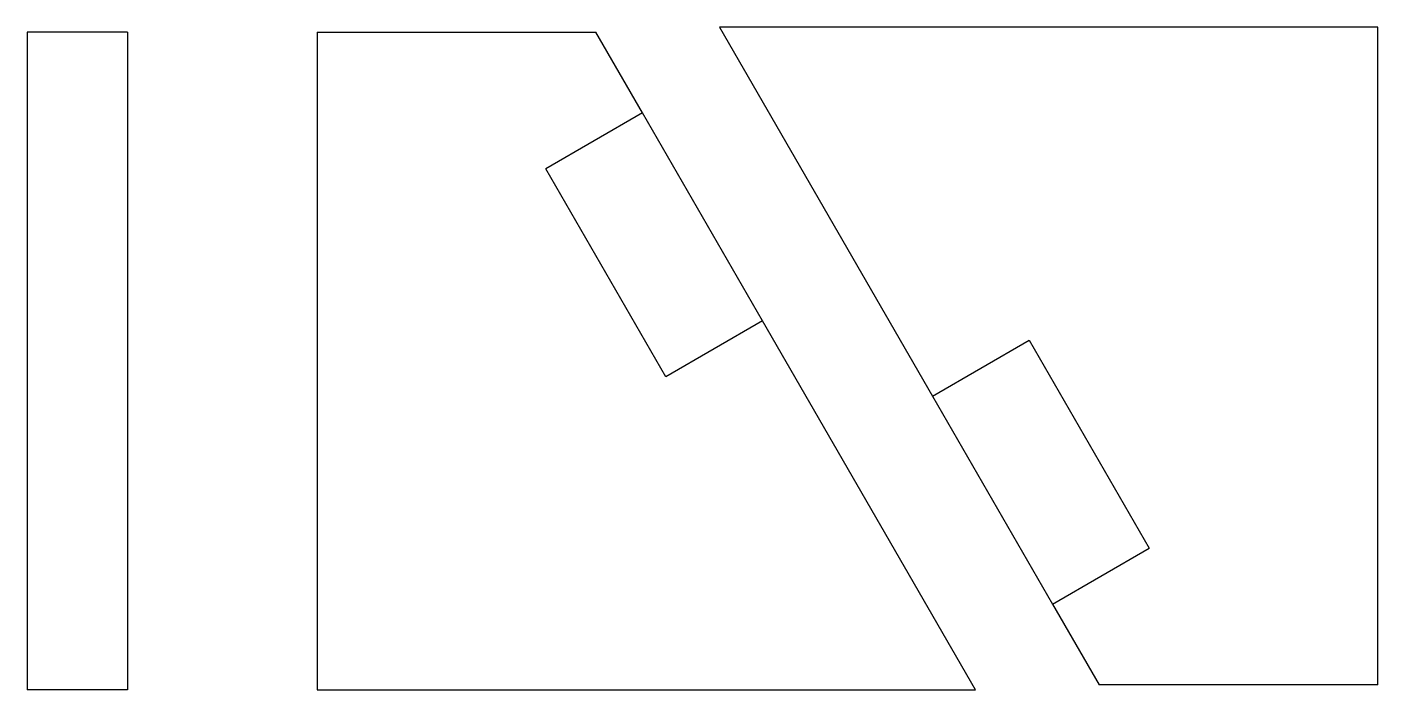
# Model space of a CAD drawing. Extents: x 33 to 275, y 109 to 228.
import ezdxf

# ---------------------------------------------------------------- set-up
doc = ezdxf.new("R2010")
doc.units = 0
doc.header["$LTSCALE"] = 12.7
doc.layers.add('VISIBLE', color=7, linetype='CONTINUOUS')

msp = doc.modelspace()

# ---------------------------------------------------------------- linework, layer by layer
at = {"layer": 'VISIBLE'}
for p, q in [((157.02, 227.97), (195.18, 161.87)), ((275.04, 227.97), (157.02, 227.97)), ((275.04, 110.16), (275.04, 227.97)), ((32.86, 227.05), (32.86, 109.24)), ((50.86, 227.05), (32.86, 227.05)), ((50.86, 227.05), (50.86, 109.24)), ((84.85, 227.05), (84.85, 109.24)), ((84.85, 227.05), (134.85, 227.05)), ((143.21, 212.58), (134.85, 227.05)), ((143.21, 212.58), (125.89, 202.58)), ((164.71, 175.34), (143.21, 212.58)), ((147.39, 165.34), (125.89, 202.58)), ((164.71, 175.34), (147.39, 165.34)), ((202.87, 109.24), (164.71, 175.34)), ((195.18, 161.87), (212.5, 171.87)), ((212.5, 171.87), (234, 134.63)), ((195.18, 161.87), (216.68, 124.63)), ((216.68, 124.63), (234, 134.63)), ((216.68, 124.63), (225.04, 110.16)), ((50.86, 109.24), (32.86, 109.24)), ((84.85, 109.24), (202.87, 109.24)), ((275.04, 110.16), (225.04, 110.16))]:
    msp.add_line(p, q, dxfattribs=at)

doc.saveas('drawing.dxf')
